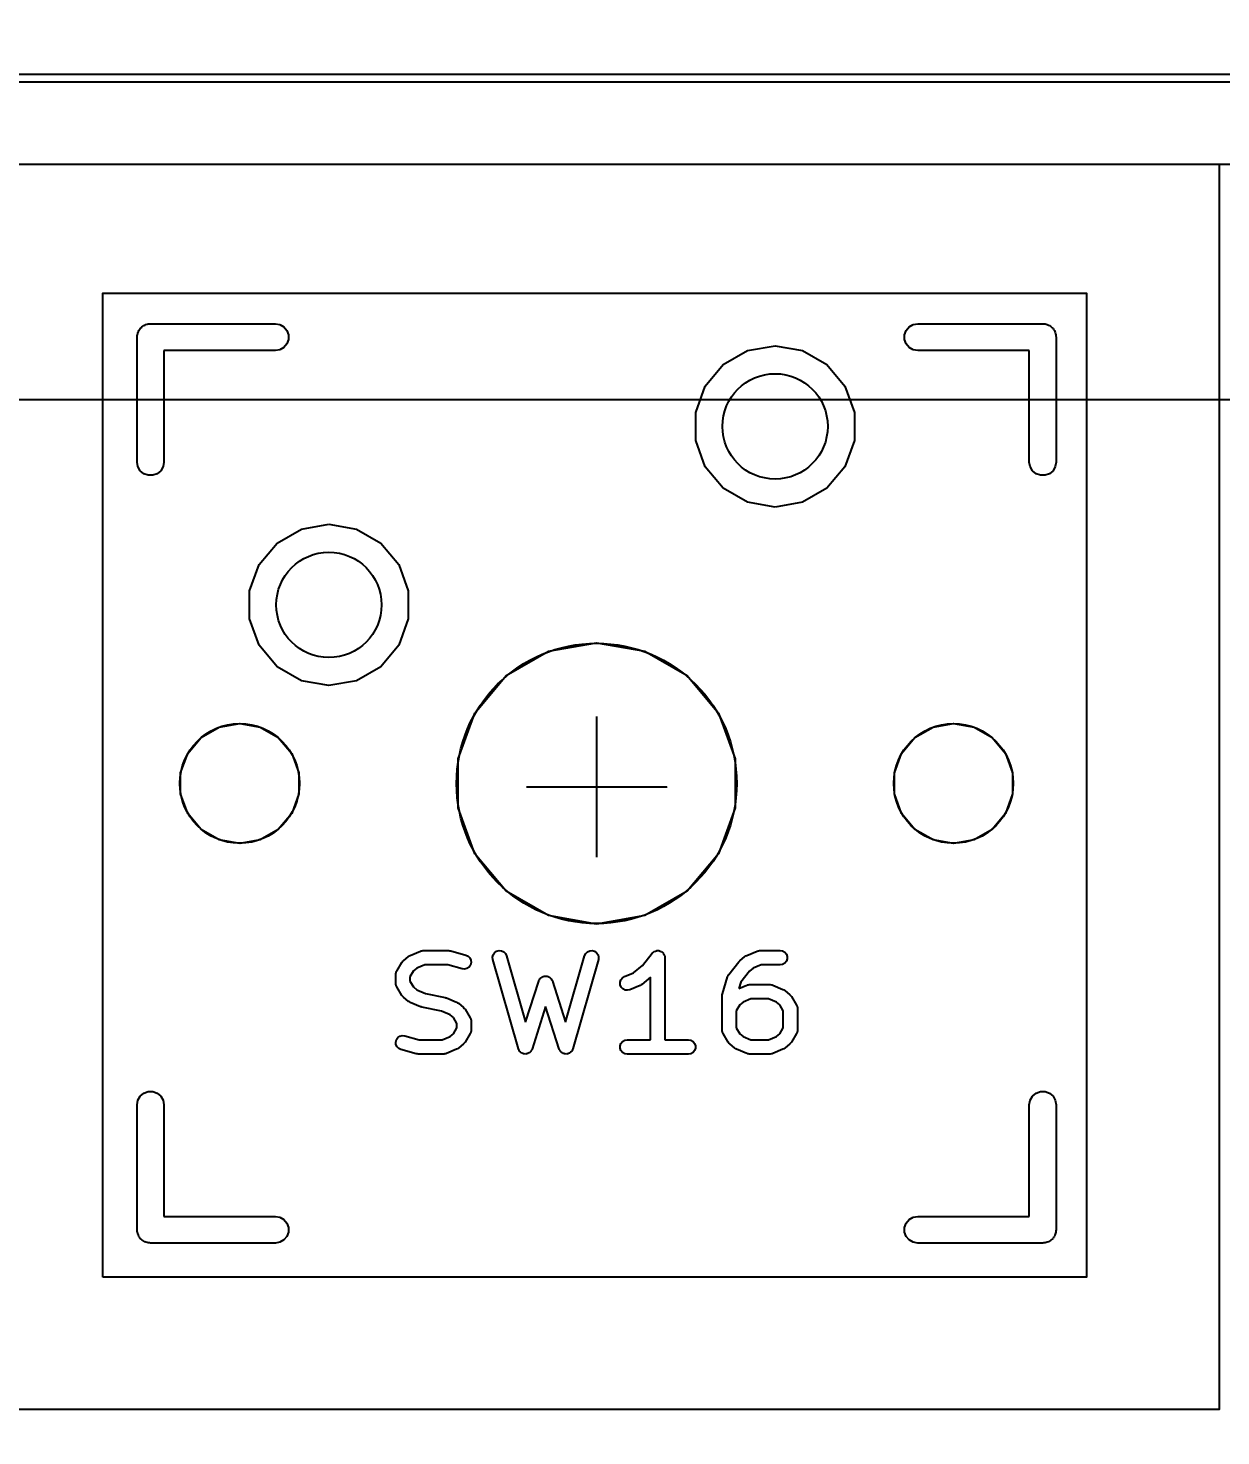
# Model space of a CAD drawing. Header units: millimetres. Extents: x 71 to 299, y 93 to 256.
# Drawn here: x 211.11 to 228.08, y 187.5 to 207.53 of the extents above; entities that cross this region are included whole.
import ezdxf

# ---------------------------------------------------------------- set-up
doc = ezdxf.new("R2010")
doc.units = ezdxf.units.MM
for name, color, linetype in [('BLACK', 7, 'Continuous'), ('PCB', 4, 'Continuous'), ('PCB_参照', 4, 'Continuous'), ('プレート', 6, 'Continuous'), ('物理キー', 7, 'Continuous')]:
    doc.layers.add(name, color=color, linetype=linetype)
doc.layers.add('化粧板', color=1, linetype='Continuous', transparency=0.6)
doc.layers.add('補助線', color=4, linetype='Continuous', transparency=0.6)
doc.layers.add('寸法', color=7, linetype='Continuous', true_color=0xffbdf8)
doc.styles.get("Standard").update_dxf_attribs({"font": 'arial.ttf', "height": 0.138})
doc.dimstyles.new('JIS-1', dxfattribs={"dimtxt": 2.5, "dimasz": 2.5, "dimexe": 1.25, "dimexo": 0.625, "dimtad": 1, "dimtxsty": 'Standard', "dimblk": 'OPEN', "dimcen": 2.5, "dimadec": 0, "dimazin": 0, "dimtfac": 1, "dimtmove": 0, "dimatfit": 3, "dimldrblk": 'OPEN', "dimfxl": 1, "dimarcsym": 0})

# ---------------------------------------------------------------- blocks, each defined once
blk = doc.blocks.new('PCB詳細')
at = {"layer": 'BLACK'}
for p, q in [((148.57, -53.4793), (148.585, -53.471)), ((148.585, -53.471), (148.601, -53.4681)), ((148.601, -53.4681), (148.617, -53.4624)), ((148.617, -53.4624), (148.634, -53.4624)), ((148.634, -53.4624), (148.65, -53.4595)), ((148.65, -53.4595), (150.428, -53.4595)), ((150.428, -53.4595), (150.493, -53.471)), ((150.493, -53.471), (150.55, -53.5041)), ((159.45, -53.5041), (159.507, -53.471)), ((159.507, -53.471), (159.572, -53.4595)), ((159.572, -53.4595), (161.35, -53.4595)), ((161.35, -53.4595), (161.366, -53.4624)), ((161.366, -53.4624), (161.383, -53.4624)), ((161.383, -53.4624), (161.399, -53.4681)), ((161.399, -53.4681), (161.415, -53.471)), ((161.415, -53.471), (161.43, -53.4793)), ((148.459, -53.65), (148.462, -53.6336)), ((148.459, -55.428), (148.459, -53.65)), ((148.462, -53.6169), (148.468, -53.6013)), ((148.462, -53.6336), (148.462, -53.6169)), ((148.468, -53.6013), (148.471, -53.5848)), ((148.471, -53.5848), (148.479, -53.5704)), ((148.479, -53.5704), (148.485, -53.5547)), ((148.485, -53.5547), (148.496, -53.542)), ((148.496, -53.542), (148.504, -53.5275)), ((148.504, -53.5275), (148.517, -53.5168)), ((148.517, -53.5168), (148.528, -53.5041)), ((148.528, -53.5041), (148.542, -53.4957)), ((148.542, -53.4957), (148.555, -53.485)), ((148.555, -53.485), (148.57, -53.4793)), ((150.55, -53.5041), (150.593, -53.5547)), ((150.593, -53.5547), (150.616, -53.6169)), ((150.616, -53.6169), (150.616, -53.6831)), ((159.384, -53.6169), (159.407, -53.5547)), ((159.384, -53.6831), (159.384, -53.6169)), ((159.407, -53.5547), (159.45, -53.5041)), ((161.43, -53.4793), (161.445, -53.485)), ((161.445, -53.485), (161.458, -53.4957)), ((161.458, -53.4957), (161.472, -53.5041)), ((161.472, -53.5041), (161.483, -53.5168)), ((161.483, -53.5168), (161.496, -53.5275)), ((161.496, -53.5275), (161.504, -53.542)), ((161.504, -53.542), (161.515, -53.5547)), ((161.515, -53.5547), (161.521, -53.5704)), ((161.521, -53.5704), (161.529, -53.5848)), ((161.529, -53.5848), (161.532, -53.6013)), ((161.532, -53.6013), (161.538, -53.6169)), ((161.538, -53.6169), (161.538, -53.6336)), ((161.538, -53.6336), (161.54, -53.65)), ((161.54, -53.65), (161.54, -55.428)), ((150.428, -53.8405), (148.84, -53.8405)), ((148.84, -53.8405), (148.84, -55.428)), ((150.493, -53.829), (150.428, -53.8405)), ((150.55, -53.7959), (150.493, -53.829)), ((150.593, -53.7452), (150.55, -53.7959)), ((150.616, -53.6831), (150.593, -53.7452)), ((156.802, -54.0411), (157.148, -53.8418)), ((157.148, -53.8418), (157.54, -53.7726)), ((157.54, -53.7726), (157.932, -53.8418)), ((157.932, -53.8418), (158.278, -54.0411)), ((159.407, -53.7452), (159.384, -53.6831)), ((159.45, -53.7959), (159.407, -53.7452)), ((159.507, -53.829), (159.45, -53.7959)), ((159.572, -53.8405), (159.507, -53.829)), ((161.159, -53.8405), (159.572, -53.8405)), ((161.159, -55.428), (161.159, -53.8405)), ((156.546, -54.3463), (156.802, -54.0411)), ((158.278, -54.0411), (158.534, -54.3463)), ((156.41, -54.7208), (156.546, -54.3463)), ((158.534, -54.3463), (158.67, -54.7208)), ((156.41, -55.1192), (156.41, -54.7208)), ((158.67, -54.7208), (158.67, -55.1192)), ((156.546, -55.4937), (156.41, -55.1192)), ((158.67, -55.1192), (158.534, -55.4937)), ((148.471, -55.4932), (148.459, -55.428)), ((148.84, -55.428), (148.829, -55.4932)), ((161.171, -55.4932), (161.159, -55.428)), ((161.54, -55.428), (161.529, -55.4932)), ((148.504, -55.5505), (148.471, -55.4932)), ((148.555, -55.593), (148.504, -55.5505)), ((148.617, -55.6156), (148.555, -55.593)), ((148.683, -55.6156), (148.617, -55.6156)), ((148.745, -55.593), (148.683, -55.6156)), ((148.796, -55.5505), (148.745, -55.593)), ((148.829, -55.4932), (148.796, -55.5505)), ((156.802, -55.7989), (156.546, -55.4937)), ((158.534, -55.4937), (158.278, -55.7989)), ((161.204, -55.5505), (161.171, -55.4932)), ((161.255, -55.593), (161.204, -55.5505)), ((161.317, -55.6156), (161.255, -55.593)), ((161.383, -55.6156), (161.317, -55.6156)), ((161.445, -55.593), (161.383, -55.6156)), ((161.496, -55.5505), (161.445, -55.593)), ((161.529, -55.4932), (161.496, -55.5505)), ((157.148, -55.9982), (156.802, -55.7989)), ((158.278, -55.7989), (157.932, -55.9982)), ((157.54, -56.0674), (157.148, -55.9982)), ((157.932, -55.9982), (157.54, -56.0674)), ((150.452, -56.5811), (150.798, -56.3818)), ((150.798, -56.3818), (151.19, -56.3126)), ((151.19, -56.3126), (151.582, -56.3818)), ((151.582, -56.3818), (151.928, -56.5811)), ((150.196, -56.8863), (150.452, -56.5811)), ((151.928, -56.5811), (152.184, -56.8863)), ((150.06, -57.2608), (150.196, -56.8863)), ((152.184, -56.8863), (152.32, -57.2608)), ((150.06, -57.6592), (150.06, -57.2608)), ((152.32, -57.2608), (152.32, -57.6592)), ((150.196, -58.0337), (150.06, -57.6592)), ((152.32, -57.6592), (152.184, -58.0337)), ((150.452, -58.3389), (150.196, -58.0337)), ((152.184, -58.0337), (151.928, -58.3389)), ((154.315, -58.1192), (155, -57.9985)), ((155, -57.9985), (155.685, -58.1192)), ((153.713, -58.4667), (154.315, -58.1192)), ((155.685, -58.1192), (156.287, -58.4667)), ((150.798, -58.5382), (150.452, -58.3389)), ((151.928, -58.3389), (151.582, -58.5382)), ((153.267, -58.9992), (153.713, -58.4667)), ((156.287, -58.4667), (156.733, -58.9992)), ((151.19, -58.6074), (150.798, -58.5382)), ((151.582, -58.5382), (151.19, -58.6074)), ((153.029, -59.6524), (153.267, -58.9992)), ((156.733, -58.9992), (156.971, -59.6524)), ((149.371, -59.3457), (149.628, -59.1974)), ((149.628, -59.1974), (149.92, -59.1458)), ((149.92, -59.1458), (150.212, -59.1974)), ((150.212, -59.1974), (150.469, -59.3457)), ((159.531, -59.3457), (159.788, -59.1974)), ((159.788, -59.1974), (160.08, -59.1458)), ((160.08, -59.1458), (160.372, -59.1974)), ((160.372, -59.1974), (160.629, -59.3457)), ((149.18, -59.5729), (149.371, -59.3457)), ((150.469, -59.3457), (150.66, -59.5729)), ((159.34, -59.5729), (159.531, -59.3457)), ((160.629, -59.3457), (160.82, -59.5729)), ((149.079, -59.8517), (149.18, -59.5729)), ((150.66, -59.5729), (150.761, -59.8517)), ((153.029, -60.3476), (153.029, -59.6524)), ((156.971, -59.6524), (156.971, -60.3476)), ((159.239, -59.8517), (159.34, -59.5729)), ((160.82, -59.5729), (160.921, -59.8517)), ((149.079, -60.1483), (149.079, -59.8517)), ((150.761, -59.8517), (150.761, -60.1483)), ((159.239, -60.1483), (159.239, -59.8517)), ((160.921, -59.8517), (160.921, -60.1483)), ((149.18, -60.4271), (149.079, -60.1483)), ((150.761, -60.1483), (150.66, -60.4271)), ((159.34, -60.4271), (159.239, -60.1483)), ((160.921, -60.1483), (160.82, -60.4271)), ((149.371, -60.6543), (149.18, -60.4271)), ((150.66, -60.4271), (150.469, -60.6543)), ((153.267, -61.0008), (153.029, -60.3476)), ((156.971, -60.3476), (156.733, -61.0008)), ((159.531, -60.6543), (159.34, -60.4271)), ((160.82, -60.4271), (160.629, -60.6543)), ((149.628, -60.8026), (149.371, -60.6543)), ((150.469, -60.6543), (150.212, -60.8026)), ((159.788, -60.8026), (159.531, -60.6543)), ((160.629, -60.6543), (160.372, -60.8026)), ((149.92, -60.8541), (149.628, -60.8026)), ((150.212, -60.8026), (149.92, -60.8541)), ((160.08, -60.8541), (159.788, -60.8026)), ((160.372, -60.8026), (160.08, -60.8541)), ((153.713, -61.5332), (153.267, -61.0008)), ((156.733, -61.0008), (156.287, -61.5332)), ((154.315, -61.8808), (153.713, -61.5332)), ((156.287, -61.5332), (155.685, -61.8808)), ((155, -62.0015), (154.315, -61.8808)), ((155.685, -61.8808), (155, -62.0015)), ((152.25, -62.5224), (152.322, -62.4619)), ((152.322, -62.4619), (152.336, -62.4544)), ((152.336, -62.4544), (152.348, -62.4462)), ((152.348, -62.4462), (152.493, -62.3857)), ((152.493, -62.3857), (152.496, -62.3852)), ((152.496, -62.3852), (152.498, -62.3841)), ((152.498, -62.3841), (152.513, -62.3814)), ((152.513, -62.3814), (152.528, -62.378)), ((152.528, -62.378), (152.53, -62.3783)), ((152.53, -62.3783), (152.533, -62.3779)), ((152.533, -62.3779), (152.895, -62.3779)), ((152.895, -62.3779), (152.909, -62.3803)), ((152.909, -62.3803), (152.923, -62.3816)), ((152.923, -62.3816), (153.14, -62.4421)), ((153.14, -62.4421), (153.172, -62.4573)), ((153.172, -62.4573), (153.197, -62.4825)), ((153.197, -62.4825), (153.212, -62.5146)), ((153.52, -62.4723), (153.528, -62.4381)), ((153.523, -62.5074), (153.52, -62.4723)), ((153.528, -62.4381), (153.548, -62.4089)), ((153.548, -62.4089), (153.577, -62.3882)), ((153.577, -62.3882), (153.611, -62.3785)), ((153.611, -62.3785), (153.646, -62.381)), ((153.646, -62.381), (153.678, -62.3953)), ((153.678, -62.3953), (153.703, -62.4199)), ((153.703, -62.4199), (153.719, -62.4516)), ((153.719, -62.4516), (153.99, -63.399)), ((154.559, -63.399), (154.83, -62.4516)), ((154.83, -62.4516), (154.845, -62.4199)), ((154.845, -62.4199), (154.871, -62.3953)), ((154.871, -62.3953), (154.903, -62.381)), ((154.903, -62.381), (154.938, -62.3785)), ((154.938, -62.3785), (154.972, -62.3882)), ((154.972, -62.3882), (155, -62.4089)), ((155, -62.4089), (155.02, -62.4381)), ((155.02, -62.4381), (155.029, -62.4723)), ((155.029, -62.4723), (155.025, -62.5074)), ((155.653, -62.5895), (155.792, -62.4161)), ((155.792, -62.4153), (155.793, -62.4142)), ((155.792, -62.4161), (155.792, -62.4153)), ((155.793, -62.4142), (155.806, -62.4036)), ((155.806, -62.4036), (155.818, -62.3927)), ((155.818, -62.3927), (155.819, -62.3923)), ((155.819, -62.3923), (155.82, -62.3915)), ((155.82, -62.3915), (155.836, -62.3859)), ((155.836, -62.3859), (155.851, -62.3799)), ((155.851, -62.3799), (155.852, -62.3799)), ((155.852, -62.3799), (155.853, -62.3795)), ((155.853, -62.3795), (155.87, -62.3795)), ((155.87, -62.3795), (155.886, -62.3791)), ((155.886, -62.3791), (155.887, -62.3795)), ((155.887, -62.3795), (155.888, -62.3795)), ((155.888, -62.3795), (155.904, -62.3851)), ((155.904, -62.3851), (155.92, -62.3904)), ((155.92, -62.3904), (155.921, -62.3911)), ((155.921, -62.3911), (155.922, -62.3915)), ((155.922, -62.3915), (155.934, -62.4021)), ((155.934, -62.4021), (155.947, -62.4124)), ((155.947, -62.4124), (155.948, -62.4134)), ((155.948, -62.4134), (155.949, -62.4142)), ((155.949, -62.4142), (155.957, -62.4285)), ((155.957, -62.4285), (155.965, -62.4426)), ((155.965, -62.4426), (155.966, -62.4437)), ((155.966, -62.4437), (155.966, -62.4448)), ((155.966, -62.4448), (155.969, -62.461)), ((155.969, -62.461), (155.972, -62.4771)), ((155.972, -62.4771), (155.972, -62.4783)), ((155.972, -62.4783), (155.972, -62.4795)), ((155.972, -62.4795), (155.972, -63.6479)), ((157.04, -62.5224), (157.112, -62.4619)), ((157.112, -62.4619), (157.125, -62.4544)), ((157.125, -62.4544), (157.138, -62.4462)), ((157.138, -62.4462), (157.283, -62.3857)), ((157.283, -62.3857), (157.286, -62.3852)), ((157.286, -62.3852), (157.288, -62.3841)), ((157.288, -62.3841), (157.303, -62.3814)), ((157.303, -62.3814), (157.318, -62.378)), ((157.318, -62.378), (157.32, -62.3783)), ((157.32, -62.3783), (157.322, -62.3779)), ((157.322, -62.3779), (157.613, -62.3779)), ((157.613, -62.3779), (157.647, -62.3841)), ((157.647, -62.3841), (157.678, -62.4017)), ((157.678, -62.4017), (157.701, -62.4287)), ((157.701, -62.4287), (157.713, -62.4619)), ((157.713, -62.4619), (157.713, -62.4972)), ((152.145, -62.6946), (152.147, -62.6867)), ((152.147, -62.6867), (152.152, -62.6782)), ((152.152, -62.6782), (152.155, -62.6692)), ((152.155, -62.6692), (152.228, -62.5482)), ((152.228, -62.5482), (152.239, -62.5354)), ((152.239, -62.5354), (152.25, -62.5224)), ((152.393, -62.6675), (152.344, -62.7496)), ((152.441, -62.6279), (152.393, -62.6675)), ((152.553, -62.5811), (152.441, -62.6279)), ((152.882, -62.5811), (152.553, -62.5811)), ((153.086, -62.6379), (152.882, -62.5811)), ((153.121, -62.6413), (153.086, -62.6379)), ((153.155, -62.6325), (153.121, -62.6413)), ((153.184, -62.6125), (153.155, -62.6325)), ((153.205, -62.5838), (153.184, -62.6125)), ((153.214, -62.5498), (153.205, -62.5838)), ((153.212, -62.5146), (153.214, -62.5498)), ((153.886, -63.7774), (153.523, -62.5074)), ((155.025, -62.5074), (154.662, -63.7774)), ((155.527, -62.694), (155.653, -62.5895)), ((156.88, -62.7184), (157.025, -62.537)), ((157.025, -62.537), (157.033, -62.5302)), ((157.033, -62.5302), (157.04, -62.5224)), ((157.177, -62.672), (157.051, -62.83)), ((157.23, -62.6279), (157.177, -62.672)), ((157.343, -62.5811), (157.23, -62.6279)), ((157.613, -62.5811), (157.343, -62.5811)), ((157.647, -62.575), (157.613, -62.5811)), ((157.678, -62.5574), (157.647, -62.575)), ((157.701, -62.5303), (157.678, -62.5574)), ((157.713, -62.4972), (157.701, -62.5303)), ((152.141, -62.7214), (152.142, -62.7118)), ((152.141, -62.8424), (152.141, -62.7214)), ((152.142, -62.852), (152.141, -62.8424)), ((152.142, -62.7118), (152.143, -62.7021)), ((152.143, -62.8617), (152.142, -62.852)), ((152.143, -62.7021), (152.145, -62.6946)), ((152.145, -62.8692), (152.143, -62.8617)), ((152.147, -62.8771), (152.145, -62.8692)), ((152.152, -62.8856), (152.147, -62.8771)), ((152.155, -62.8947), (152.152, -62.8856)), ((152.344, -62.7496), (152.344, -62.8142)), ((152.344, -62.8142), (152.393, -62.8963)), ((153.99, -63.399), (154.178, -62.8114)), ((154.178, -62.8114), (154.179, -62.8078)), ((154.179, -62.8078), (154.18, -62.8039)), ((154.18, -62.8039), (154.188, -62.7923)), ((154.188, -62.7923), (154.194, -62.7802)), ((154.194, -62.7802), (154.197, -62.7775)), ((154.197, -62.7775), (154.199, -62.7741)), ((154.199, -62.7741), (154.21, -62.7657)), ((154.21, -62.7657), (154.22, -62.7565)), ((154.22, -62.7565), (154.224, -62.7549)), ((154.224, -62.7549), (154.227, -62.7525)), ((154.227, -62.7525), (154.24, -62.7483)), ((154.24, -62.7483), (154.253, -62.7431)), ((154.253, -62.7431), (154.257, -62.7429)), ((154.257, -62.7429), (154.261, -62.7417)), ((154.261, -62.7417), (154.274, -62.7422)), ((154.274, -62.7422), (154.288, -62.7417)), ((154.288, -62.7417), (154.292, -62.7429)), ((154.292, -62.7429), (154.296, -62.7431)), ((154.296, -62.7431), (154.309, -62.7483)), ((154.309, -62.7483), (154.322, -62.7525)), ((154.322, -62.7525), (154.325, -62.7549)), ((154.325, -62.7549), (154.329, -62.7565)), ((154.329, -62.7565), (154.339, -62.7657)), ((154.339, -62.7657), (154.349, -62.7741)), ((154.349, -62.7741), (154.352, -62.7775)), ((154.352, -62.7775), (154.355, -62.7802)), ((154.355, -62.7802), (154.361, -62.7923)), ((154.361, -62.7923), (154.368, -62.8039)), ((154.368, -62.8039), (154.369, -62.8078)), ((154.369, -62.8078), (154.371, -62.8114)), ((154.371, -62.8114), (154.559, -63.399)), ((155.335, -62.8293), (155.345, -62.7957)), ((155.336, -62.8646), (155.335, -62.8293)), ((155.35, -62.8971), (155.336, -62.8646)), ((155.345, -62.7957), (155.367, -62.7676)), ((155.367, -62.7676), (155.396, -62.7486)), ((155.396, -62.7486), (155.527, -62.694)), ((155.62, -62.8757), (155.475, -62.9362)), ((155.632, -62.8675), (155.62, -62.8757)), ((155.646, -62.86), (155.632, -62.8675)), ((155.769, -62.7569), (155.646, -62.86)), ((155.769, -63.6479), (155.769, -62.7569)), ((156.79, -62.9946), (156.862, -62.7527)), ((156.862, -62.7527), (156.863, -62.7511)), ((156.863, -62.7494), (156.871, -62.7354)), ((156.863, -62.7511), (156.863, -62.7494)), ((156.871, -62.7354), (156.878, -62.7212)), ((156.878, -62.7212), (156.879, -62.72)), ((156.879, -62.72), (156.88, -62.7184)), ((157.051, -62.83), (157.025, -62.9166)), ((157.025, -62.9166), (157.138, -62.8695)), ((157.138, -62.8695), (157.14, -62.869)), ((157.14, -62.869), (157.142, -62.8679)), ((157.142, -62.8679), (157.158, -62.8652)), ((157.158, -62.8652), (157.172, -62.8618)), ((157.172, -62.8618), (157.175, -62.8621)), ((157.175, -62.8621), (157.177, -62.8617)), ((157.177, -62.8617), (157.467, -62.8617)), ((157.467, -62.8617), (157.47, -62.8621)), ((157.47, -62.8621), (157.472, -62.8618)), ((157.472, -62.8618), (157.487, -62.8652)), ((157.487, -62.8652), (157.502, -62.8679)), ((157.502, -62.8679), (157.504, -62.869)), ((157.504, -62.869), (157.507, -62.8695)), ((157.507, -62.8695), (157.652, -62.93)), ((152.228, -63.0156), (152.155, -62.8947)), ((152.239, -63.0284), (152.228, -63.0156)), ((152.25, -63.0414), (152.239, -63.0284)), ((152.322, -63.1019), (152.25, -63.0414)), ((152.393, -62.8963), (152.441, -62.9359)), ((152.441, -62.9359), (152.563, -62.9868)), ((152.563, -62.9868), (152.844, -63.0453)), ((152.844, -63.0453), (152.853, -63.0489)), ((152.853, -63.0489), (152.862, -63.051)), ((152.862, -63.051), (153.007, -63.1115)), ((155.374, -62.9231), (155.35, -62.8971)), ((155.405, -62.9393), (155.374, -62.9231)), ((155.44, -62.9439), (155.405, -62.9393)), ((155.475, -62.9362), (155.44, -62.9439)), ((156.785, -63.0238), (156.788, -63.0093)), ((156.785, -63.5076), (156.785, -63.0238)), ((156.788, -63.0093), (156.79, -62.9946)), ((157.197, -63.0649), (157.085, -63.1117)), ((157.447, -63.0649), (157.197, -63.0649)), ((157.559, -63.1117), (157.447, -63.0649)), ((157.652, -62.93), (157.664, -62.9382)), ((157.664, -62.9382), (157.678, -62.9458)), ((157.678, -62.9458), (157.75, -63.0062)), ((157.75, -63.0062), (157.761, -63.0192)), ((157.761, -63.0192), (157.772, -63.032)), ((157.772, -63.032), (157.845, -63.153)), ((152.336, -63.1094), (152.322, -63.1019)), ((152.348, -63.1176), (152.336, -63.1094)), ((152.493, -63.1781), (152.348, -63.1176)), ((152.503, -63.1802), (152.493, -63.1781)), ((152.512, -63.1837), (152.503, -63.1802)), ((152.793, -63.2423), (152.512, -63.1837)), ((152.915, -63.2931), (152.793, -63.2423)), ((153.007, -63.1115), (153.02, -63.1196)), ((153.02, -63.1196), (153.033, -63.1272)), ((153.033, -63.1272), (153.106, -63.1877)), ((153.106, -63.1877), (153.117, -63.2006)), ((153.117, -63.2006), (153.128, -63.2134)), ((153.128, -63.2134), (153.2, -63.3344)), ((154.274, -63.1757), (154.081, -63.7805)), ((154.468, -63.7805), (154.274, -63.1757)), ((157.038, -63.1513), (156.988, -63.2334)), ((156.988, -63.2334), (156.988, -63.4795)), ((157.085, -63.1117), (157.038, -63.1513)), ((157.607, -63.1513), (157.559, -63.1117)), ((157.656, -63.2334), (157.607, -63.1513)), ((157.656, -63.4795), (157.656, -63.2334)), ((157.845, -63.153), (157.848, -63.1621)), ((157.848, -63.1621), (157.853, -63.1705)), ((157.853, -63.1705), (157.855, -63.1784)), ((157.855, -63.1784), (157.857, -63.1859)), ((157.857, -63.1859), (157.858, -63.1956)), ((157.858, -63.1956), (157.859, -63.2052)), ((157.859, -63.2052), (157.859, -63.5076)), ((152.962, -63.3327), (152.915, -63.2931)), ((153.012, -63.4148), (152.962, -63.3327)), ((152.962, -63.5615), (153.012, -63.4795)), ((153.012, -63.4795), (153.012, -63.4148)), ((153.2, -63.3344), (153.204, -63.3435)), ((153.204, -63.3435), (153.209, -63.3519)), ((153.209, -63.3519), (153.21, -63.3598)), ((153.21, -63.3598), (153.213, -63.3673)), ((153.213, -63.3673), (153.213, -63.3771)), ((153.213, -63.3771), (153.215, -63.3867)), ((153.215, -63.3867), (153.215, -63.5076)), ((156.988, -63.4795), (157.038, -63.5615)), ((157.607, -63.5615), (157.656, -63.4795)), ((152.141, -63.6793), (152.151, -63.6453)), ((152.144, -63.7144), (152.141, -63.6793)), ((152.151, -63.6453), (152.171, -63.6166)), ((152.171, -63.6166), (152.2, -63.5966)), ((152.2, -63.5966), (152.234, -63.5878)), ((152.234, -63.5878), (152.269, -63.5912)), ((152.269, -63.5912), (152.474, -63.6479)), ((152.474, -63.6479), (152.803, -63.6479)), ((152.803, -63.6479), (152.915, -63.6012)), ((152.915, -63.6012), (152.962, -63.5615)), ((153.128, -63.6808), (153.117, -63.6937)), ((153.2, -63.5599), (153.128, -63.6808)), ((153.204, -63.5508), (153.2, -63.5599)), ((153.209, -63.5424), (153.204, -63.5508)), ((153.21, -63.5344), (153.209, -63.5424)), ((153.213, -63.5269), (153.21, -63.5344)), ((153.215, -63.5076), (153.213, -63.5172)), ((153.213, -63.5172), (153.213, -63.5269)), ((155.347, -63.6987), (155.37, -63.6717)), ((155.37, -63.6717), (155.401, -63.6541)), ((155.401, -63.6541), (155.435, -63.6479)), ((155.435, -63.6479), (155.769, -63.6479)), ((155.972, -63.6479), (156.306, -63.6479)), ((156.306, -63.6479), (156.341, -63.6541)), ((156.341, -63.6541), (156.372, -63.6717)), ((156.372, -63.6717), (156.394, -63.6987)), ((156.787, -63.5172), (156.785, -63.5076)), ((156.787, -63.5269), (156.787, -63.5172)), ((156.79, -63.5345), (156.787, -63.5269)), ((156.791, -63.5424), (156.79, -63.5345)), ((156.796, -63.5508), (156.791, -63.5424)), ((156.8, -63.5599), (156.796, -63.5508)), ((156.872, -63.6808), (156.8, -63.5599)), ((156.883, -63.6937), (156.872, -63.6808)), ((157.038, -63.5615), (157.085, -63.6012)), ((157.085, -63.6012), (157.197, -63.6479)), ((157.197, -63.6479), (157.447, -63.6479)), ((157.447, -63.6479), (157.559, -63.6012)), ((157.559, -63.6012), (157.607, -63.5615)), ((157.772, -63.6808), (157.761, -63.6937)), ((157.845, -63.5599), (157.772, -63.6808)), ((157.848, -63.5508), (157.845, -63.5599)), ((157.853, -63.5424), (157.848, -63.5508)), ((157.855, -63.5344), (157.853, -63.5424)), ((157.857, -63.5269), (157.855, -63.5344)), ((157.858, -63.5172), (157.857, -63.5269)), ((157.859, -63.5076), (157.858, -63.5172)), ((152.159, -63.7466), (152.144, -63.7144)), ((152.183, -63.7717), (152.159, -63.7466)), ((152.215, -63.7869), (152.183, -63.7717)), ((152.433, -63.8474), (152.215, -63.7869)), ((152.446, -63.8487), (152.433, -63.8474)), ((152.46, -63.8511), (152.446, -63.8487)), ((152.823, -63.8511), (152.46, -63.8511)), ((152.825, -63.8507), (152.823, -63.8511)), ((152.828, -63.851), (152.825, -63.8507)), ((152.842, -63.8477), (152.828, -63.851)), ((152.858, -63.845), (152.842, -63.8477)), ((152.86, -63.8438), (152.858, -63.845)), ((152.862, -63.8433), (152.86, -63.8438)), ((153.007, -63.7828), (152.862, -63.8433)), ((153.02, -63.7746), (153.007, -63.7828)), ((153.033, -63.7671), (153.02, -63.7746)), ((153.106, -63.7066), (153.033, -63.7671)), ((153.117, -63.6937), (153.106, -63.7066)), ((153.889, -63.7825), (153.886, -63.7774)), ((153.89, -63.788), (153.889, -63.7825)), ((153.896, -63.7983), (153.89, -63.788)), ((153.902, -63.8092), (153.896, -63.7983)), ((153.906, -63.8131), (153.902, -63.8092)), ((153.909, -63.8178), (153.906, -63.8131)), ((153.918, -63.8253), (153.909, -63.8178)), ((153.927, -63.8337), (153.918, -63.8253)), ((153.932, -63.836), (153.927, -63.8337)), ((153.937, -63.8394), (153.932, -63.836)), ((153.948, -63.8431), (153.937, -63.8394)), ((153.959, -63.8481), (153.948, -63.8431)), ((153.965, -63.8485), (153.959, -63.8481)), ((153.97, -63.8502), (153.965, -63.8485)), ((153.982, -63.8497), (153.97, -63.8502)), ((153.995, -63.8506), (153.982, -63.8497)), ((154, -63.849), (153.995, -63.8506)), ((154.006, -63.8488), (154, -63.849)), ((154.017, -63.8442), (154.006, -63.8488)), ((154.028, -63.8409), (154.017, -63.8442)), ((154.033, -63.8376), (154.028, -63.8409)), ((154.038, -63.8354), (154.033, -63.8376)), ((154.047, -63.8273), (154.038, -63.8354)), ((154.057, -63.8202), (154.047, -63.8273)), ((154.06, -63.8155), (154.057, -63.8202)), ((154.064, -63.8117), (154.06, -63.8155)), ((154.07, -63.801), (154.064, -63.8117)), ((154.077, -63.7909), (154.07, -63.801)), ((154.078, -63.7855), (154.077, -63.7909)), ((154.081, -63.7805), (154.078, -63.7855)), ((154.47, -63.7855), (154.468, -63.7805)), ((154.472, -63.7909), (154.47, -63.7855)), ((154.479, -63.801), (154.472, -63.7909)), ((154.484, -63.8117), (154.479, -63.801)), ((154.488, -63.8155), (154.484, -63.8117)), ((154.492, -63.8202), (154.488, -63.8155)), ((154.501, -63.8273), (154.492, -63.8202)), ((154.51, -63.8354), (154.501, -63.8273)), ((154.516, -63.8376), (154.51, -63.8354)), ((154.52, -63.8409), (154.516, -63.8376)), ((154.532, -63.8442), (154.52, -63.8409)), ((154.543, -63.8488), (154.532, -63.8442)), ((154.549, -63.849), (154.543, -63.8488)), ((154.554, -63.8506), (154.549, -63.849)), ((154.566, -63.8497), (154.554, -63.8506)), ((154.578, -63.8502), (154.566, -63.8497)), ((154.584, -63.8485), (154.578, -63.8502)), ((154.589, -63.8481), (154.584, -63.8485)), ((154.6, -63.8431), (154.589, -63.8481)), ((154.612, -63.8394), (154.6, -63.8431)), ((154.616, -63.836), (154.612, -63.8394)), ((154.621, -63.8337), (154.616, -63.836)), ((154.63, -63.8253), (154.621, -63.8337)), ((154.64, -63.8178), (154.63, -63.8253)), ((154.643, -63.8131), (154.64, -63.8178)), ((154.647, -63.8092), (154.643, -63.8131)), ((154.652, -63.7983), (154.647, -63.8092)), ((154.659, -63.788), (154.652, -63.7983)), ((154.66, -63.7825), (154.659, -63.788)), ((154.662, -63.7774), (154.66, -63.7825)), ((155.335, -63.7319), (155.347, -63.6987)), ((155.335, -63.7672), (155.335, -63.7319)), ((155.347, -63.8003), (155.335, -63.7672)), ((155.37, -63.8274), (155.347, -63.8003)), ((155.401, -63.845), (155.37, -63.8274)), ((155.435, -63.8511), (155.401, -63.845)), ((156.306, -63.8511), (155.435, -63.8511)), ((156.341, -63.845), (156.306, -63.8511)), ((156.372, -63.8274), (156.341, -63.845)), ((156.394, -63.8003), (156.372, -63.8274)), ((156.394, -63.6987), (156.406, -63.7319)), ((156.406, -63.7672), (156.394, -63.8003)), ((156.406, -63.7319), (156.406, -63.7672)), ((156.894, -63.7066), (156.883, -63.6937)), ((156.967, -63.7671), (156.894, -63.7066)), ((156.98, -63.7746), (156.967, -63.7671)), ((156.993, -63.7828), (156.98, -63.7746)), ((157.138, -63.8433), (156.993, -63.7828)), ((157.14, -63.8438), (157.138, -63.8433)), ((157.142, -63.845), (157.14, -63.8438)), ((157.158, -63.8477), (157.142, -63.845)), ((157.172, -63.851), (157.158, -63.8477)), ((157.175, -63.8507), (157.172, -63.851)), ((157.177, -63.8511), (157.175, -63.8507)), ((157.467, -63.8511), (157.177, -63.8511)), ((157.47, -63.8507), (157.467, -63.8511)), ((157.472, -63.851), (157.47, -63.8507)), ((157.487, -63.8477), (157.472, -63.851)), ((157.502, -63.845), (157.487, -63.8477)), ((157.504, -63.8438), (157.502, -63.845)), ((157.507, -63.8433), (157.504, -63.8438)), ((157.652, -63.7828), (157.507, -63.8433)), ((157.664, -63.7746), (157.652, -63.7828)), ((157.678, -63.7671), (157.664, -63.7746)), ((157.75, -63.7066), (157.678, -63.7671)), ((157.761, -63.6937), (157.75, -63.7066)), ((148.471, -64.5068), (148.504, -64.4495)), ((148.504, -64.4495), (148.555, -64.407)), ((148.555, -64.407), (148.617, -64.3844)), ((148.617, -64.3844), (148.683, -64.3844)), ((148.683, -64.3844), (148.745, -64.407)), ((148.745, -64.407), (148.796, -64.4495)), ((148.796, -64.4495), (148.829, -64.5068)), ((161.171, -64.5068), (161.204, -64.4495)), ((161.204, -64.4495), (161.255, -64.407)), ((161.255, -64.407), (161.317, -64.3844)), ((161.317, -64.3844), (161.383, -64.3844)), ((161.383, -64.3844), (161.445, -64.407)), ((161.445, -64.407), (161.496, -64.4495)), ((161.496, -64.4495), (161.529, -64.5068)), ((148.459, -64.572), (148.471, -64.5068)), ((148.459, -66.35), (148.459, -64.572)), ((148.829, -64.5068), (148.84, -64.572)), ((148.84, -64.572), (148.84, -66.1595)), ((161.159, -64.572), (161.171, -64.5068)), ((161.159, -66.1595), (161.159, -64.572)), ((161.529, -64.5068), (161.54, -64.572)), ((161.54, -64.572), (161.54, -66.35)), ((148.84, -66.1595), (150.428, -66.1595)), ((150.428, -66.1595), (150.493, -66.171)), ((150.493, -66.171), (150.55, -66.2041)), ((150.55, -66.2041), (150.593, -66.2548)), ((150.593, -66.2548), (150.616, -66.3169)), ((159.384, -66.3169), (159.407, -66.2548)), ((159.407, -66.2548), (159.45, -66.2041)), ((159.45, -66.2041), (159.507, -66.171)), ((159.507, -66.171), (159.572, -66.1595)), ((159.572, -66.1595), (161.159, -66.1595)), ((148.462, -66.3664), (148.459, -66.35)), ((148.462, -66.3831), (148.462, -66.3664)), ((148.468, -66.3987), (148.462, -66.3831)), ((148.471, -66.4152), (148.468, -66.3987)), ((148.479, -66.4296), (148.471, -66.4152)), ((148.485, -66.4453), (148.479, -66.4296)), ((148.496, -66.458), (148.485, -66.4453)), ((148.504, -66.4725), (148.496, -66.458)), ((148.517, -66.4832), (148.504, -66.4725)), ((148.528, -66.4959), (148.517, -66.4832)), ((150.593, -66.4453), (150.55, -66.4959)), ((150.616, -66.3831), (150.593, -66.4453)), ((150.616, -66.3169), (150.616, -66.3831)), ((159.384, -66.3831), (159.384, -66.3169)), ((159.407, -66.4453), (159.384, -66.3831)), ((159.45, -66.4959), (159.407, -66.4453)), ((161.483, -66.4832), (161.472, -66.4959)), ((161.496, -66.4725), (161.483, -66.4832)), ((161.504, -66.458), (161.496, -66.4725)), ((161.515, -66.4453), (161.504, -66.458)), ((161.521, -66.4296), (161.515, -66.4453)), ((161.529, -66.4152), (161.521, -66.4296)), ((161.532, -66.3987), (161.529, -66.4152)), ((161.538, -66.3831), (161.532, -66.3987)), ((161.54, -66.35), (161.538, -66.3664)), ((161.538, -66.3664), (161.538, -66.3831)), ((148.542, -66.5043), (148.528, -66.4959)), ((148.555, -66.515), (148.542, -66.5043)), ((148.57, -66.5207), (148.555, -66.515)), ((148.585, -66.529), (148.57, -66.5207)), ((148.601, -66.5319), (148.585, -66.529)), ((148.617, -66.5376), (148.601, -66.5319)), ((148.634, -66.5376), (148.617, -66.5376)), ((148.65, -66.5405), (148.634, -66.5376)), ((150.428, -66.5405), (148.65, -66.5405)), ((150.493, -66.529), (150.428, -66.5405)), ((150.55, -66.4959), (150.493, -66.529)), ((159.507, -66.529), (159.45, -66.4959)), ((159.572, -66.5405), (159.507, -66.529)), ((161.35, -66.5405), (159.572, -66.5405)), ((161.366, -66.5376), (161.35, -66.5405)), ((161.383, -66.5376), (161.366, -66.5376)), ((161.399, -66.5319), (161.383, -66.5376)), ((161.415, -66.529), (161.399, -66.5319)), ((161.43, -66.5207), (161.415, -66.529)), ((161.445, -66.515), (161.43, -66.5207)), ((161.458, -66.5043), (161.445, -66.515)), ((161.472, -66.4959), (161.458, -66.5043))]:
    blk.add_line(p, q, dxfattribs=at)
for centre, radius in [((157.54, -54.92), 0.7493), ((151.19, -57.46), 0.7493), ((155, -60), 1.9939), ((149.92, -60), 0.8509), ((160.08, -60), 0.8509)]:
    blk.add_circle(centre, radius, dxfattribs=at)
blk = doc.blocks.new('A$C28663')
at = {"layer": 'PCB'}
blk.add_blockref('PCB詳細', (-35.075, 145.925), dxfattribs=at)
blk = doc.blocks.new('_OPEN')
at = {"color": 0, "linetype": 'ByBlock', "lineweight": -2}
for p, q in [((-1, 0.166667), (0, 0)), ((-1, -0.166667), (0, 0)), ((0, 0), (-1, 0))]:
    blk.add_line(p, q, dxfattribs=at)
blk = doc.blocks.new('*D10')
at = {"layer": 'Defpoints', "color": 0}
for p in [(162.199, 206.874), (281.115, 206.874), (162.199, 205.594)]:
    blk.add_point(p, dxfattribs=at)
at = {"layer": '寸法', "color": 0, "lineweight": -2}
for p, q in [((281.115, 205.594), (281.115, 213.47)), ((162.824, 206.874), (282.365, 206.874)), ((281.115, 205.594), (281.115, 206.874)), ((162.824, 205.594), (282.365, 205.594)), ((281.115, 203.094), (281.115, 200.594))]:
    blk.add_line(p, q, dxfattribs=at)
at = {"layer": '寸法', "color": 0, "lineweight": -2, "xscale": 2.5, "yscale": 2.5, "zscale": 2.5}
for p, rotation in [((281.115, 206.874), 270), ((281.115, 205.594), 90)]:
    blk.add_blockref('_OPEN', p, dxfattribs=dict(at, rotation=rotation))
at = {"layer": '寸法', "color": 0, "insert": (280.407, 212.672), "char_height": 0.138, "attachment_point": 5, "rotation": 90}
blk.add_mtext('1,28', dxfattribs=at)

msp = doc.modelspace()

# ---------------------------------------------------------------- linework, layer by layer
at = {"layer": 'プレート'}
msp.add_lwpolyline([(268.277, 103.757, 0.414214), (274.277, 109.757), (274.277, 206.757), (92.172, 206.757), (92.172, 109.757, 0.414214), (98.172, 103.757)], format="xyb", close=True, dxfattribs=at)
msp.add_lwpolyline([(212.172, 189.757), (212.172, 203.757), (226.172, 203.757), (226.172, 189.757)], close=True, dxfattribs=at)
at = {"layer": '化粧板'}
msp.add_lwpolyline([(177.088, 110.625), (99.808, 110.625), (99.808, 149.872), (109.308, 149.872), (109.308, 167.594), (104.558, 167.594), (104.558, 187.872), (114.058, 187.872), (114.058, 206.874), (267.333, 206.874), (267.287, 129.557), (215.135, 129.588), (215.135, 110.625), (194.808, 110.625), (194.808, 129.594), (177.088, 129.594)], close=True, dxfattribs=at)
at = {"layer": '物理キー', "color": 7}
msp.add_lwpolyline([(210.338, 205.594), (228.06, 205.594), (228.06, 187.872), (210.338, 187.872), (210.338, 205.594)], close=True, dxfattribs=at)
for points in [[(219.199, 197.733), (219.199, 195.733)], [(218.199, 196.733), (220.199, 196.733), (220.199, 196.733), (220.199, 196.733)]]:
    msp.add_lwpolyline(points, dxfattribs=at)
at = {"layer": '補助線'}
msp.add_line((298.732, 202.241), (71.224, 202.241), dxfattribs=at)

# ---------------------------------------------------------------- block references
at = {"layer": 'PCB_参照'}
msp.add_blockref('A$C28663', (99.274, 110.857), dxfattribs=at)

# ---------------------------------------------------------------- dimensions: what is measured, and where the dimension line sits
at = {"layer": '寸法'}
dim = msp.add_linear_dim(base=(281.115, 206.874), p1=(162.199, 205.594), p2=(162.199, 206.874), angle=90, dimstyle='JIS-1', override={"dimlfac": 1}, dxfattribs=at)
dim.commit()
dim.dimension.update_dxf_attribs({"geometry": '*D10', "text_midpoint": (280.407, 212.672)})

doc.saveas('drawing.dxf')
